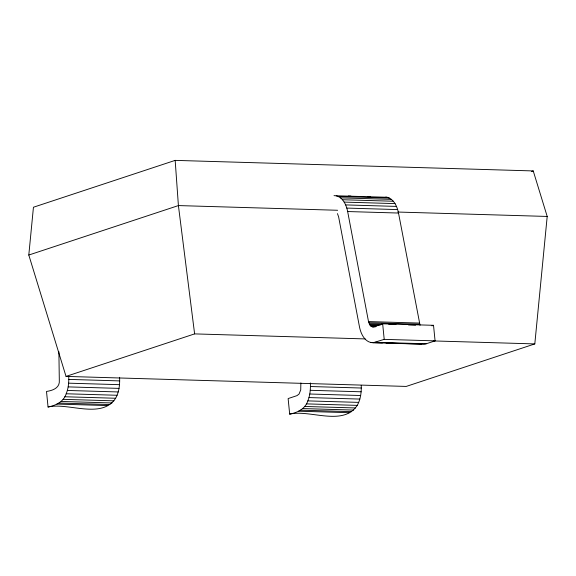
<?xml version="1.0" encoding="UTF-8"?>
<svg xmlns="http://www.w3.org/2000/svg" width="576" height="576" viewBox="0 0 576 576"><rect width="100%" height="100%" fill="white"/><g stroke="black" fill="none" stroke-linecap="round" stroke-linejoin="round"><path stroke-width="0.86" d="M58.882 351.655L59.314 380.297C60.019 387.864 52.942 390.506 46.505 391.45L48.053 407.002C55.764 405.547 63.677 401.767 66.218 393.768C68.393 388.368 68.983 382.493 68.746 376.718M48.053 407.002C68.062 402.178 101.455 419.695 115.646 398.254C119.153 391.896 119.945 384.473 119.599 377.316M300.866 382.946L300.73 389.916L299.03 394.063L296.971 395.64L288.122 398.57L289.678 414.122C297.382 412.668 305.294 408.888 307.836 400.889C310.147 395.215 310.622 389.009 310.356 382.939M289.678 414.122C309.679 409.298 343.073 426.816 357.264 405.374C360.612 399.283 361.534 392.198 361.238 385.337M28.8 255.038L33.444 207.238L175.169 160.38L533.239 170.935L547.2 216.446L534.809 343.915L406.224 386.424L66.031 376.402L28.8 255.038L178.409 205.574L337.622 210.269M531.533 171.497L533.239 170.935M66.031 376.402L194.616 333.893L365.162 338.918M334.008 195.61C342.209 195.638 346.342 204.588 347.652 211.543L368.51 321.574L370.238 325.505L371.578 326.578L373.061 326.88L382.658 323.813L433.526 325.31L435.074 340.862L426.233 343.786L423.979 344.225L373.111 342.727C364.903 342.706 360.778 333.749 359.467 326.801L338.602 216.77L337.45 213.624M373.111 342.727L384.206 339.365L435.074 340.862M431.914 325.843L433.526 325.31M348.286 196.034L350.964 196.114M367.92 196.61L370.591 196.69M336.254 195.775L387.122 197.273C394.049 199.123 397.217 206.633 398.513 213.041L420.048 325.282M338.458 196.531L389.326 198.029M340.546 197.863L391.406 199.361M342.468 199.735L393.336 201.233M344.182 202.104L395.05 203.602M345.636 204.912L396.504 206.41M346.802 208.087L397.67 209.585M397.886 212.047L547.2 216.446M347.652 211.543L398.513 213.041M368.51 321.574L419.378 323.071M368.791 322.726L419.659 324.223M369.18 323.784L382.565 324.18M388.814 324.36L395.957 324.569M408.449 324.936L415.584 325.152M369.67 324.72L380.376 325.037M370.238 325.505L377.381 325.721M370.879 326.131L376.236 326.29M371.578 326.578L375.149 326.686M373.81 326.736L375.595 326.786M372.305 326.83L374.09 326.88M433.375 340.927L534.809 343.915M375.365 342.288L426.233 343.786M370.858 342.569L382.457 342.907M386.028 343.015L402.091 343.49M405.662 343.591L421.726 344.066L420.264 343.562M68.789 379.404L119.657 380.902M310.406 386.518L361.274 388.022M68.666 383.177L119.534 384.674M310.284 390.298L361.152 391.795M68.184 386.892L119.052 388.39M309.809 394.013L360.67 395.51M67.363 390.456L118.231 391.954M308.981 397.577L359.849 399.074M66.218 393.768L117.086 395.266M307.836 400.889L358.704 402.386M64.778 396.756L115.646 398.254M306.396 403.877L357.264 405.374M63.079 399.341L113.947 400.838M304.704 406.462L355.572 407.959M61.171 401.45L112.039 402.955M302.789 408.571L353.657 410.076M59.09 403.049L109.958 404.546M300.715 410.162L351.583 411.667M56.902 404.071L107.77 405.576M298.519 411.192L349.387 412.697M385.625 197.165L387.122 197.273M194.616 333.893L178.409 205.574L175.169 160.38M382.658 323.813L384.206 339.365"/></g></svg>
